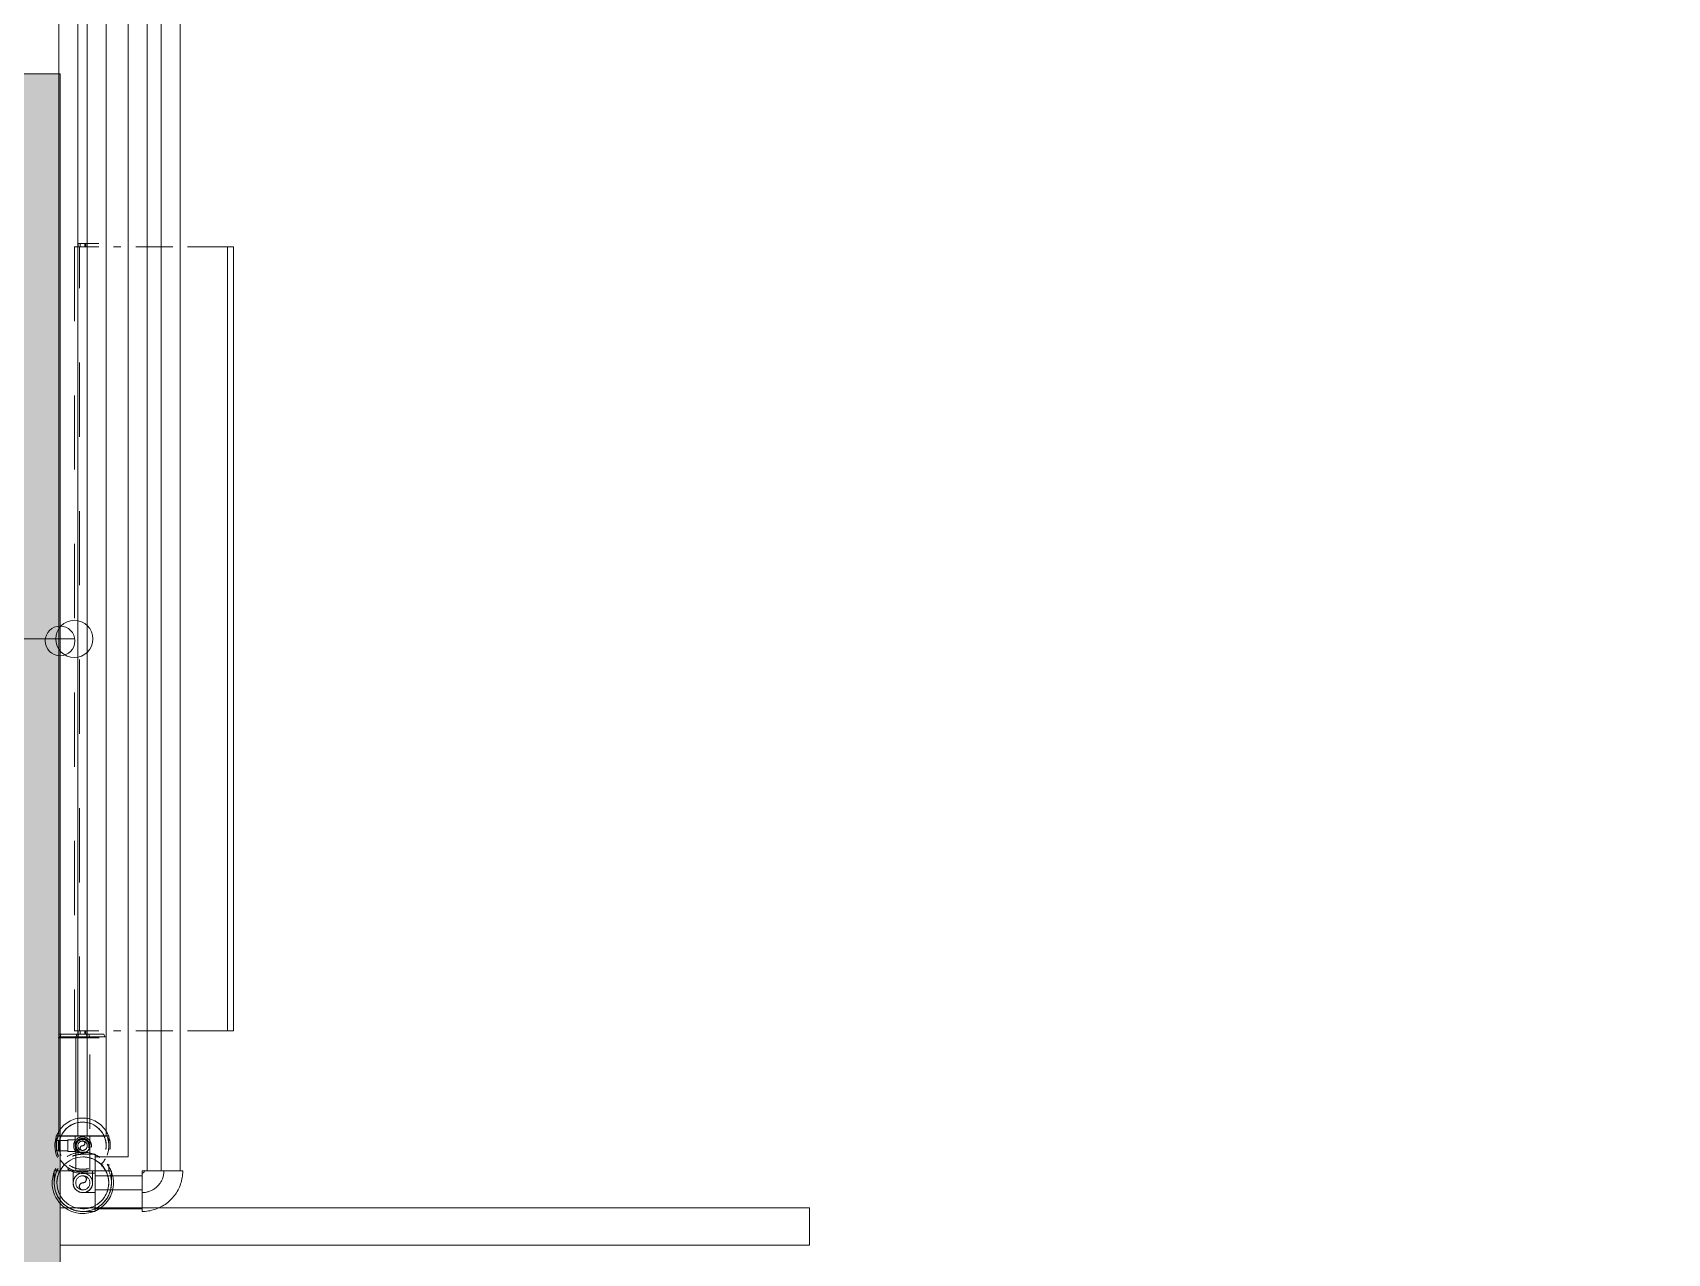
# Model space of a CAD drawing. Header units: metres. Extents: x 32 to 132, y -29 to 44.
# Drawn here: x 116.95 to 119.151, y -19.387 to -17.743 of the extents above; entities that cross this region are included whole.
import ezdxf

# ---------------------------------------------------------------- set-up
doc = ezdxf.new("R2010")
doc.units = ezdxf.units.M
doc.header["$LTSCALE"] = 100
doc.linetypes.add('HIDDEN JT', pattern=[0.0016, 0.001, -0.0006])
doc.layers.add('A-DETL', color=7, linetype='Continuous', lineweight=9, true_color=0x00a600)
for name, color, linetype, lineweight in [('Arqui', 8, 'Continuous', 0), ('M-EQPM', 7, 'Continuous', 18), ('M-EQPM-IDEN', 7, 'Continuous', 9), ('P-PIPE', 7, 'Continuous', 18)]:
    doc.layers.add(name, color=color, linetype=linetype, lineweight=lineweight)

# ---------------------------------------------------------------- blocks, each defined once
blk = doc.blocks.new('estructura etapa 3')
at = {"layer": 'Arqui'}
h = blk.add_hatch(color=256, dxfattribs=at)
h.paths.add_polyline_path([(-91.6505, -6658.124), (-91.6505, -6657.624), (-92.3496, -6657.624), (-92.3496, -6658.124)])
h.paths.add_polyline_path([(-49.3536, -6658.124), (-49.3536, -6657.624), (-50.0545, -6657.6241), (-50.0545, -6658.1241)])
h.paths.add_polyline_path([(-56.0527, -6658.124), (-56.0527, -6657.624), (-56.7527, -6657.6241), (-56.7527, -6658.1241)])
h.paths.add_polyline_path([(-76.4496, -6659.124), (-76.9496, -6659.124), (-76.9496, -6657.624), (-76.4496, -6657.624)])
h.paths.add_polyline_path([(-83.9496, -6659.124), (-84.4496, -6659.124), (-84.4496, -6657.624), (-83.9496, -6657.624)])
h.paths.add_polyline_path([(-60.452, -6659.124), (-60.952, -6659.124), (-60.952, -6657.624), (-60.452, -6657.624)])
h.paths.add_polyline_path([(-67.9496, -6659.124), (-68.4496, -6659.124), (-68.4496, -6657.624), (-67.9496, -6657.624)])
h.paths.add_polyline_path([(-91.8501, -6668.1988), (-91.851, -6667.5988), (-92.3501, -6667.5988), (-92.3492, -6668.1988)])
h.paths.add_polyline_path([(-49.3536, -6668.1988), (-49.3536, -6667.5988), (-49.8536, -6667.5988), (-49.8536, -6668.1988)])
h.paths.add_polyline_path([(-56.1545, -6668.1488), (-56.1545, -6667.6488), (-56.8536, -6667.6491), (-56.8536, -6668.1491)])
h.paths.add_polyline_path([(-59.952, -6667.6488), (-59.952, -6668.1488), (-61.452, -6668.1488), (-61.452, -6667.6488)])
h.paths.add_polyline_path([(-75.9496, -6667.6488), (-75.9496, -6668.1488), (-77.4496, -6668.1488), (-77.4496, -6667.6488)])
h.paths.add_polyline_path([(-68.9496, -6667.6488), (-68.9496, -6668.1488), (-67.4496, -6668.1488), (-67.4496, -6667.6488)])
h.paths.add_polyline_path([(-84.9496, -6667.6488), (-84.9496, -6668.1488), (-83.4496, -6668.1488), (-83.4496, -6667.6488)])
h.paths.add_polyline_path([(-91.8501, -6676.1987), (-91.8501, -6675.5987), (-92.3492, -6675.5988), (-92.3492, -6676.1988)])
h.paths.add_polyline_path([(-49.3536, -6676.1988), (-49.3536, -6675.5988), (-49.8536, -6675.5988), (-49.8536, -6676.1988)])
h.paths.add_polyline_path([(-56.1545, -6676.1488), (-56.1545, -6675.6488), (-56.7536, -6675.6488), (-56.7536, -6676.1488)])
h.paths.add_polyline_path([(-59.952, -6675.6488), (-59.952, -6676.1488), (-61.452, -6676.1488), (-61.452, -6675.6488)])
h.paths.add_polyline_path([(-75.9496, -6675.6488), (-75.9496, -6676.1488), (-77.4496, -6676.1488), (-77.4496, -6675.6488)])
h.paths.add_polyline_path([(-68.9496, -6675.6488), (-68.9496, -6676.1488), (-67.4496, -6676.1488), (-67.4496, -6675.6488)])
h.paths.add_polyline_path([(-84.9496, -6675.6488), (-84.9496, -6676.1488), (-83.4496, -6676.1488), (-83.4496, -6675.6488)])
h.paths.add_polyline_path([(-91.8471, -6686.2988), (-91.8505, -6685.6988), (-92.3496, -6685.6988), (-92.3462, -6686.2988)])
h.paths.add_polyline_path([(-49.3545, -6686.2987), (-49.3536, -6685.6987), (-49.8536, -6685.6987), (-49.8545, -6686.2987)])
h.paths.add_polyline_path([(-56.1545, -6686.2488), (-56.1545, -6685.7488), (-56.7536, -6685.7488), (-56.7536, -6686.2488)])
h.paths.add_polyline_path([(-59.952, -6685.7488), (-59.952, -6686.2488), (-61.452, -6686.2488), (-61.452, -6685.7488)])
h.paths.add_polyline_path([(-75.9496, -6685.7488), (-75.9496, -6686.2488), (-77.4496, -6686.2488), (-77.4496, -6685.7488)])
h.paths.add_polyline_path([(-68.9496, -6685.7488), (-68.9496, -6686.2488), (-67.4496, -6686.2488), (-67.4496, -6685.7488)])
h.paths.add_polyline_path([(-84.9496, -6685.7488), (-84.9496, -6686.2488), (-83.4496, -6686.2488), (-83.4496, -6685.7488)])
h.paths.add_polyline_path([(-49.3532, -6694.2944), (-49.3536, -6693.6989), (-49.8545, -6693.6987), (-49.8541, -6694.2943)])
h.paths.add_polyline_path([(-56.0536, -6694.2488), (-56.0536, -6693.7488), (-56.7527, -6693.7488), (-56.7527, -6694.2488)])
h.paths.add_polyline_path([(-91.6505, -6694.2488), (-91.6505, -6693.7488), (-92.3496, -6693.7488), (-92.3496, -6694.2488)])
h.paths.add_polyline_path([(-59.952, -6693.7488), (-59.952, -6694.2488), (-61.452, -6694.2488), (-61.452, -6693.7488)])
h.paths.add_polyline_path([(-75.9496, -6693.7488), (-75.9496, -6694.2488), (-77.4496, -6694.2488), (-77.4496, -6693.7488)])
h.paths.add_polyline_path([(-68.9496, -6693.7488), (-68.9496, -6694.2488), (-67.4496, -6694.2488), (-67.4496, -6693.7488)])
h.paths.add_polyline_path([(-84.9496, -6693.7488), (-84.9496, -6694.2488), (-83.4496, -6694.2488), (-83.4496, -6693.7488)])
h.paths.add_polyline_path([(-49.3578, -6703.9737), (-49.3532, -6703.3737), (-49.854, -6703.374), (-49.8586, -6703.974)])
h.paths.add_polyline_path([(-56.0536, -6703.9238), (-56.0536, -6703.4238), (-56.7527, -6703.4241), (-56.7527, -6703.9241)])
h.paths.add_polyline_path([(-67.9496, -6704.9241), (-67.9496, -6703.4241), (-68.4496, -6703.4241), (-68.4496, -6704.9241)])
h.paths.add_polyline_path([(-91.6505, -6703.9238), (-91.6505, -6703.4238), (-92.3497, -6703.4238), (-92.3497, -6703.9238)])
h.paths.add_polyline_path([(-61.8472, -6703.4238), (-60.3472, -6703.4238), (-60.3472, -6703.9238), (-61.8472, -6703.9238)])
h.paths.add_polyline_path([(-83.9496, -6704.9241), (-83.9496, -6703.4241), (-84.4496, -6703.4241), (-84.4496, -6704.9241)])
h.paths.add_polyline_path([(-76.4496, -6704.9241), (-76.4496, -6703.4241), (-76.9496, -6703.4241), (-76.9496, -6704.9241)])
h.paths.add_polyline_path([(-49.3536, -6711.9488), (-49.3536, -6711.4488), (-50.0536, -6711.4488), (-50.0536, -6711.9488)])
h.paths.add_polyline_path([(-55.9536, -6711.9488), (-55.9536, -6711.4488), (-56.6536, -6711.4488), (-56.6536, -6711.9488)])
h.paths.add_polyline_path([(-91.6496, -6711.9488), (-91.6496, -6711.4488), (-92.3496, -6711.4488), (-92.3496, -6711.9488)])
h.paths.add_polyline_path([(-60.952, -6711.9488), (-60.952, -6709.5488), (-60.452, -6709.5488), (-60.452, -6711.9488)])
h.paths.add_polyline_path([(-68.4496, -6709.5488), (-68.4496, -6711.9488), (-67.9496, -6711.9488), (-67.9496, -6709.5488)])
h.paths.add_polyline_path([(-76.9496, -6709.5488), (-76.9496, -6711.9488), (-76.4496, -6711.9488), (-76.4496, -6709.5488)])
h.paths.add_polyline_path([(-83.9496, -6709.5488), (-83.9496, -6711.9488), (-84.4496, -6711.9488), (-84.4496, -6709.5488)])
blk.add_lwpolyline([(-60.952, -6711.9488), (-60.952, -6709.5488), (-60.452, -6709.5488), (-60.452, -6711.9488)], close=True, dxfattribs=at)
blk = doc.blocks.new('A$C4ed580ad')
at = {"layer": 'Arqui'}
blk.add_lwpolyline([(36.8832, 9.6487), (36.8832, 9.5987), (37.8924, 9.5987), (37.8924, 9.6487)], close=True, dxfattribs=at)
blk.add_circle((36.8832, 10.4122), 0.02, dxfattribs=at)
blk.add_blockref('estructura etapa 3', (97.3352, 6720.7245), dxfattribs=at)
blk = doc.blocks.new('USA_IDU_RAC_QMD3_231005_SALIDA ATRAS - 18_000BTU_ 208-230V_ AR18CSDABWKNCV-V45-NIVEL 04')
at = {"layer": 'A-DETL', "color": 7, "linetype": 'HIDDEN JT'}
for p, q in [((71.7686, -18.0315), (71.7686, -19.0872)), ((71.7689, -18.0315), (71.7755, -18.0315)), ((71.7737, -18.0269), (71.7737, -18.0315)), ((71.7755, -19.0872), (71.7755, -18.0315)), ((71.7764, -18.0269), (71.7764, -18.0315)), ((71.7827, -18.0315), (71.7827, -18.0269)), ((71.7841, -18.0269), (71.7841, -18.0315)), ((71.7755, -19.0872), (71.7689, -19.0872)), ((71.7737, -19.0872), (71.7737, -19.0918)), ((71.7764, -19.0872), (71.7764, -19.0918)), ((71.7827, -19.0918), (71.7827, -19.0872)), ((71.7841, -19.0872), (71.7841, -19.0918))]:
    blk.add_line(p, q, dxfattribs=at)
for centre, major_axis, start_param, end_param in [((71.7708, -18.0315), (0.00226, 0), 3.141593, 3.665192), ((71.78, -18.0269), (0.00635, 0), 2.356194, 3.141593), ((71.78, -18.0269), (0.00635, 0), 3.141593, 5.759587), ((71.7885, -18.0315), (0.4979, 0), 4.6863, 4.738135), ((71.7796, -18.0269), (0.00318, 0), 0, 3.141593), ((71.7796, -18.0269), (0.00317, 0), 3.141593, 6.283185), ((71.7931, -18.0269), (-0.009, 0), 5.759587, 6.283185), ((71.7931, -18.0269), (0.009, 0), 3.141593, 5.881506), ((71.78, -18.0269), (0.00635, 0), 0.523599, 0.785398), ((71.7931, -18.0269), (0.009, 0), 0.40168, 0.523599), ((71.7885, -18.0315), (0.4979, 0), 4.838617, 4.940423), ((71.9763, -18.0315), (-0.00661, 0), 2.910337, 3.141593), ((71.7708, -19.0872), (0.00226, 0), 3.141593, 3.665192), ((71.78, -19.0918), (-0.00635, 0), 0, 2.617994), ((71.78, -19.0918), (0.00635, 0), 2.356194, 3.141593), ((71.7885, -19.0872), (0.4979, 0), 4.6863, 4.738135), ((71.7796, -19.0918), (0.00318, 0), 3.141593, 6.283185), ((71.7796, -19.0918), (0.00317, 0), 0, 3.141593), ((71.7931, -19.0918), (-0.009, 0), 0, 2.739913), ((71.7931, -19.0918), (0.009, 0), 2.617994, 3.141593), ((71.78, -19.0918), (0.00635, 0), 0.523599, 0.785398), ((71.7931, -19.0918), (0.009, 0), 0.40168, 0.523599), ((71.7885, -19.0872), (0.4979, 0), 4.838617, 4.940423), ((71.9763, -19.0872), (0.00661, 0), 6.051929, 6.283185)]:
    blk.add_ellipse(centre, major_axis=major_axis, ratio=0.000003, start_param=start_param, end_param=end_param, dxfattribs=at)
at = {"layer": 'M-EQPM', "color": 1, "true_color": 0xff0000}
for p, q in [((71.9747, -18.0315), (71.9803, -18.0315)), ((71.9747, -18.0315), (71.9747, -19.0872)), ((71.983, -19.0872), (71.983, -18.0315)), ((71.9803, -19.0872), (71.9747, -19.0872))]:
    blk.add_line(p, q, dxfattribs=at)
for centre, major_axis, start_param, end_param in [((71.7885, -18.0315), (-0.4979, 0), 1.636773, 1.656554), ((71.7885, -18.0315), (-0.4979, 0), 1.840451, 1.953968), ((71.9763, -18.0315), (-0.00661, 0), 2.216568, 3.141593), ((71.7885, -19.0872), (0.4979, 0), 4.778366, 4.798147), ((71.7885, -19.0872), (0.4979, 0), 4.982043, 5.09556), ((71.9763, -19.0872), (0.00661, 0), 5.358161, 6.283185)]:
    blk.add_ellipse(centre, major_axis=major_axis, ratio=0.000003, start_param=start_param, end_param=end_param, dxfattribs=at)
blk = doc.blocks.new('Ball_Valve-Brass-Standard_Port-WATTS-WBVS3-0_38_Thru_3_00_Inch-Soldered - 3_8_-V64-NIVEL 04')
at = {"layer": 'A-DETL', "color": 11, "linetype": 'HIDDEN JT', "true_color": 0xff8080}
for p, q in [((71.7446, -19.2348), (71.7471, -19.2348)), ((71.7446, -19.235), (71.7446, -19.2348)), ((71.7446, -19.2412), (71.7446, -19.2367)), ((71.7471, -19.2348), (71.7598, -19.2348)), ((71.7471, -19.2488), (71.7471, -19.2348)), ((71.7706, -19.2339), (71.7598, -19.2339)), ((71.7598, -19.2339), (71.7598, -19.235)), ((71.7598, -19.2488), (71.7598, -19.2348)), ((71.7471, -19.2488), (71.7461, -19.2488)), ((71.7598, -19.2488), (71.7471, -19.2488)), ((71.7598, -19.2486), (71.7598, -19.2497)), ((71.7598, -19.2497), (71.7706, -19.2497))]:
    blk.add_line(p, q, dxfattribs=at)
for radius, start, end in [(0.0119, 90, 243.0185), (0.00861, 90, 240.4932), (0.00861, 142.6575, 240.4932), (0.00861, 90, 120), (0.0119, 348.7451, 90), (0.00861, 341.6771, 90), (0.00861, 37.3425, 75), (0.00861, 150, 160.5934), (0.00861, 150, 160.5934), (0.00861, 345, 27.3018)]:
    blk.add_arc((71.7796, -19.2418), radius, start, end, dxfattribs=at)
for points, knots in [([(71.7677, -19.2418), (71.7677, -19.2413), (71.7677, -19.2406), (71.7678, -19.2397), (71.768, -19.239), (71.7681, -19.2384), (71.7683, -19.2378), (71.7685, -19.2373), (71.7687, -19.237), (71.7688, -19.2367), (71.7689, -19.2365), (71.7691, -19.2361), (71.7693, -19.2358), (71.7695, -19.2354), (71.7697, -19.2352), (71.7697, -19.2351), (71.7698, -19.235), (71.7698, -19.2349), (71.7699, -19.2348), (71.77, -19.2346), (71.7702, -19.2344), (71.7704, -19.2342), (71.7705, -19.2341), (71.7705, -19.2341), (71.7705, -19.2341)], [0, 0, 0, 0, 0.0555556, 0.0833333, 0.1111111, 0.1388889, 0.1666667, 0.1944444, 0.2083333, 0.2222222, 0.2361111, 0.25, 0.2777778, 0.3055556, 0.3194444, 0.3263889, 0.3333333, 0.3402778, 0.3472222, 0.3611111, 0.3888889, 0.4166667, 0.4305556, 0.4444444, 0.4444444, 0.4444444, 0.4444444]), ([(71.7705, -19.2496), (71.7705, -19.2495), (71.7705, -19.2495), (71.7704, -19.2494), (71.7702, -19.2492), (71.77, -19.249), (71.7699, -19.2488), (71.7698, -19.2487), (71.7698, -19.2486), (71.7697, -19.2485), (71.7697, -19.2484), (71.7695, -19.2482), (71.7693, -19.2479), (71.7691, -19.2475), (71.7689, -19.2472), (71.7688, -19.2469), (71.7687, -19.2466), (71.7685, -19.2463), (71.7683, -19.2458), (71.7681, -19.2452), (71.768, -19.2446), (71.7678, -19.2439), (71.7677, -19.243), (71.7677, -19.2423), (71.7677, -19.2418)], [0.5555556, 0.5555556, 0.5555556, 0.5555556, 0.5694444, 0.5833333, 0.6111111, 0.6388889, 0.6527778, 0.6597222, 0.6666667, 0.6736111, 0.6805556, 0.6944444, 0.7222222, 0.75, 0.7638889, 0.7777778, 0.7916667, 0.8055556, 0.8333333, 0.8611111, 0.8888889, 0.9166667, 0.9444444, 1, 1, 1, 1])]:
    blk.add_open_spline(points, degree=3, knots=knots, dxfattribs=at)
at = {"layer": 'P-PIPE', "color": 11, "true_color": 0xff8080}
for p, q in [((71.7446, -19.2367), (71.7446, -19.235)), ((71.7446, -19.2488), (71.7446, -19.2412)), ((71.746, -19.2488), (71.7446, -19.2488))]:
    blk.add_line(p, q, dxfattribs=at)
blk = doc.blocks.new('Elbow - Welded - REFRIGERACION-V65-NIVEL 04')
at = {"layer": 'A-DETL', "color": 11, "linetype": 'HIDDEN JT', "true_color": 0xff8080, "flags": 128}
for points in [[(71.7809, -19.2787), (71.7807, -19.2787), (71.7805, -19.2787), (71.7804, -19.2787)], [(71.7804, -19.305), (71.7805, -19.305), (71.7807, -19.305), (71.7809, -19.305)]]:
    blk.add_lwpolyline(points, dxfattribs=at)
at = {"layer": 'P-PIPE', "color": 11, "true_color": 0xff8080, "flags": 128}
for points in [[(71.7964, -19.2787), (71.7957, -19.2787), (71.795, -19.2787), (71.7944, -19.2787), (71.7938, -19.2787), (71.7931, -19.2787), (71.7925, -19.2787), (71.7918, -19.2787), (71.7912, -19.2787), (71.7906, -19.2787), (71.79, -19.2787), (71.7894, -19.2787), (71.7888, -19.2787), (71.7882, -19.2787), (71.7877, -19.2787), (71.7871, -19.2787), (71.7866, -19.2787), (71.7861, -19.2787), (71.7856, -19.2787), (71.7851, -19.2787), (71.7846, -19.2787), (71.7842, -19.2787), (71.7838, -19.2787), (71.7834, -19.2787), (71.783, -19.2787), (71.7826, -19.2787), (71.7823, -19.2787), (71.782, -19.2787), (71.7817, -19.2787), (71.7814, -19.2787), (71.7811, -19.2787), (71.7809, -19.2787), (71.7807, -19.2787), (71.7805, -19.2787), (71.7804, -19.2787), (71.7803, -19.2787), (71.7802, -19.2787), (71.7801, -19.2787), (71.7801, -19.2787), (71.78, -19.2787)], [(71.78, -19.305), (71.78, -19.305), (71.7801, -19.305), (71.7801, -19.305), (71.7802, -19.305), (71.7804, -19.305), (71.7805, -19.305), (71.7807, -19.305), (71.7809, -19.305), (71.7811, -19.305), (71.7813, -19.305), (71.7816, -19.305), (71.7819, -19.305), (71.7822, -19.305), (71.7825, -19.305), (71.7829, -19.305), (71.7833, -19.305), (71.7837, -19.305), (71.7841, -19.305), (71.7845, -19.305), (71.785, -19.305), (71.7855, -19.305), (71.786, -19.305), (71.7865, -19.305), (71.787, -19.305), (71.7875, -19.305), (71.7881, -19.305), (71.7887, -19.305), (71.7892, -19.305), (71.7898, -19.305), (71.7904, -19.305), (71.7911, -19.305), (71.7917, -19.305), (71.7923, -19.305), (71.7929, -19.305), (71.7936, -19.305), (71.7942, -19.305), (71.7949, -19.305), (71.7955, -19.305), (71.7962, -19.305), (71.7964, -19.305)]]:
    blk.add_lwpolyline(points, dxfattribs=at)
at = {"layer": 'P-PIPE', "color": 11, "true_color": 0xff8080}
for start, end in [(75, 180), (180, 293.2061), (49.1931, 56.8266)]:
    blk.add_arc((71.78, -19.2918), 0.0131, start, end, dxfattribs=at)
blk = doc.blocks.new('Elbow - Welded - REFRIGERACION-V97-NIVEL 04')
at = {"layer": 'A-DETL', "color": 11, "linetype": 'HIDDEN JT', "true_color": 0xff8080, "flags": 128}
blk.add_lwpolyline([(-0.0131, 0.0163), (-0.0131, 0.0162), (-0.0132, 0.0161), (-0.0132, 0.0159), (-0.0132, 0.0158), (-0.0132, 0.0157), (-0.0132, 0.0156), (-0.0133, 0.0154), (-0.0133, 0.0153), (-0.0134, 0.0152), (-0.0134, 0.0151), (-0.0134, 0.015), (-0.0135, 0.0149), (-0.0136, 0.0147), (-0.0136, 0.0146), (-0.0137, 0.0145), (-0.0138, 0.0144), (-0.0139, 0.0143), (-0.0139, 0.0142), (-0.014, 0.0141), (-0.0141, 0.014), (-0.0142, 0.014), (-0.0143, 0.0139), (-0.0144, 0.0138), (-0.0145, 0.0137), (-0.0146, 0.0136), (-0.0147, 0.0136), (-0.0148, 0.0135), (-0.0149, 0.0135), (-0.0151, 0.0134), (-0.0152, 0.0134), (-0.0153, 0.0133), (-0.0154, 0.0133), (-0.0155, 0.0132), (-0.0157, 0.0132), (-0.0158, 0.0132), (-0.0159, 0.0132), (-0.016, 0.0132), (-0.0162, 0.0132), (-0.0163, 0.0131), (-0.0163, 0.0131)], dxfattribs=at)
at = {"layer": 'P-PIPE', "color": 11, "true_color": 0xff8080, "flags": 128}
for points in [[(-0.0163, -0.0131), (-0.0151, -0.0131), (-0.014, -0.0131), (-0.0128, -0.0129), (-0.0116, -0.0128), (-0.0105, -0.0126), (-0.0093, -0.0123), (-0.0082, -0.012), (-0.0071, -0.0117), (-0.0059, -0.0113), (-0.0048, -0.0108), (-0.0038, -0.0103), (-0.0027, -0.0098), (-0.0017, -0.0093), (-0.0007, -0.0086), (0.0003, -0.008), (0.0013, -0.0073), (0.0022, -0.0066), (0.0031, -0.0058), (0.004, -0.005), (0.0048, -0.0042), (0.0056, -0.0033), (0.0064, -0.0025), (0.0071, -0.0015), (0.0078, -0.0006), (0.0085, 0.0004), (0.0091, 0.0014), (0.0097, 0.0024), (0.0102, 0.0035), (0.0107, 0.0046), (0.0111, 0.0056), (0.0115, 0.0068), (0.0119, 0.0079), (0.0122, 0.009), (0.0125, 0.0102), (0.0127, 0.0113), (0.0129, 0.0125), (0.013, 0.0136), (0.0131, 0.0148), (0.0131, 0.016), (0.0131, 0.0163)], [(-0.0131, 0.0163), (-0.0131, 0.0162), (-0.0132, 0.0161), (-0.0132, 0.0159), (-0.0132, 0.0158), (-0.0132, 0.0157), (-0.0132, 0.0156), (-0.0133, 0.0154), (-0.0133, 0.0153), (-0.0134, 0.0152), (-0.0134, 0.0151), (-0.0134, 0.015), (-0.0135, 0.0149), (-0.0136, 0.0147), (-0.0136, 0.0146), (-0.0137, 0.0145), (-0.0138, 0.0144), (-0.0139, 0.0143), (-0.0139, 0.0142), (-0.014, 0.0141), (-0.0141, 0.014), (-0.0142, 0.014), (-0.0143, 0.0139), (-0.0144, 0.0138), (-0.0145, 0.0137), (-0.0146, 0.0136), (-0.0147, 0.0136), (-0.0148, 0.0135), (-0.0149, 0.0135), (-0.0151, 0.0134), (-0.0152, 0.0134), (-0.0153, 0.0133), (-0.0154, 0.0133), (-0.0155, 0.0132), (-0.0157, 0.0132), (-0.0158, 0.0132), (-0.0159, 0.0132), (-0.016, 0.0132), (-0.0162, 0.0132), (-0.0163, 0.0131)]]:
    blk.add_lwpolyline(points, dxfattribs=at)
blk = doc.blocks.new('Elbow - Welded - REFRIGERACION-2706037-NIVEL 04')
at = {"layer": 'A-DETL', "color": 11, "linetype": 'HIDDEN JT', "true_color": 0xff8080, "flags": 128}
for points in [[(71.7696, -19.2414), (71.7696, -19.2413), (71.7696, -19.2411), (71.7696, -19.241)], [(71.7698, -19.2439), (71.7697, -19.2435), (71.7697, -19.2431), (71.7696, -19.2427), (71.7696, -19.2423)], [(71.7707, -19.2464), (71.7706, -19.2462), (71.7704, -19.2458), (71.7703, -19.2454), (71.7701, -19.2451), (71.7701, -19.2449)], [(71.7722, -19.2485), (71.7721, -19.2485), (71.7719, -19.2482), (71.7716, -19.2479), (71.7714, -19.2475), (71.7712, -19.2472)], [(71.7742, -19.2502), (71.7739, -19.25), (71.7736, -19.2498), (71.7733, -19.2496), (71.773, -19.2493), (71.7729, -19.2492)], [(71.7765, -19.2513), (71.7764, -19.2513), (71.7761, -19.2511), (71.7757, -19.251), (71.7753, -19.2508), (71.775, -19.2507), (71.7746, -19.2505)], [(71.7791, -19.2518), (71.7788, -19.2518), (71.7784, -19.2517), (71.778, -19.2517), (71.7776, -19.2516), (71.7775, -19.2516)], [(71.7817, -19.2516), (71.7813, -19.2516), (71.7809, -19.2517), (71.7805, -19.2517), (71.7801, -19.2518)], [(71.7845, -19.2505), (71.7843, -19.2506), (71.7839, -19.2508), (71.7835, -19.251), (71.7832, -19.2511), (71.7828, -19.2512), (71.7826, -19.2513)], [(71.7863, -19.2492), (71.7862, -19.2492), (71.7859, -19.2495), (71.7856, -19.2497), (71.7853, -19.25), (71.785, -19.2502)], [(71.788, -19.2472), (71.7878, -19.2474), (71.7876, -19.2478), (71.7873, -19.2481), (71.7871, -19.2484), (71.787, -19.2485)], [(71.7891, -19.2449), (71.789, -19.2449), (71.7889, -19.2453), (71.7888, -19.2457), (71.7886, -19.2461), (71.7884, -19.2464)], [(71.7895, -19.2423), (71.7895, -19.2426), (71.7895, -19.243), (71.7894, -19.2434), (71.7893, -19.2438), (71.7893, -19.2439)], [(71.7895, -19.2408), (71.7895, -19.2409), (71.7895, -19.2411), (71.7895, -19.2413), (71.7895, -19.2414)]]:
    blk.add_lwpolyline(points, dxfattribs=at)
at = {"layer": 'A-DETL', "color": 11, "linetype": 'HIDDEN JT', "true_color": 0xff8080}
for start, end in [(90, 165), (15, 90), (240, 243.0477), (296.9523, 300)]:
    blk.add_arc((71.7796, -19.2418), 0.00997, start, end, dxfattribs=at)
blk = doc.blocks.new('Elbow - Welded - REFRIGERACION-2706048-NIVEL 04')
at = {"layer": 'A-DETL', "color": 11, "linetype": 'HIDDEN JT', "true_color": 0xff8080}
for p, q in [((71.78, -19.2755), (71.7669, -19.2755)), ((71.7932, -19.2755), (71.78, -19.2755))]:
    blk.add_line(p, q, dxfattribs=at)
at = {"layer": 'A-DETL', "color": 11, "linetype": 'HIDDEN JT', "true_color": 0xff8080, "flags": 128}
for points in [[(71.7669, -19.2914), (71.7669, -19.2913), (71.7669, -19.2912), (71.7669, -19.291), (71.7669, -19.2908), (71.7669, -19.2905), (71.7669, -19.2903), (71.7669, -19.29), (71.7669, -19.2897), (71.7669, -19.2893), (71.7669, -19.289), (71.7669, -19.2886), (71.7669, -19.2882), (71.7669, -19.2878), (71.7669, -19.2873), (71.7669, -19.2869), (71.7669, -19.2864), (71.7669, -19.2859), (71.7669, -19.2854), (71.7669, -19.2849), (71.7669, -19.2843), (71.7669, -19.2838), (71.7669, -19.2832), (71.7669, -19.2826), (71.7669, -19.282), (71.7669, -19.2814), (71.7669, -19.2808), (71.7669, -19.2802), (71.7669, -19.2795), (71.7669, -19.2789), (71.7669, -19.2783), (71.7669, -19.2776), (71.7669, -19.277), (71.7669, -19.2763), (71.7669, -19.2757), (71.7669, -19.2755)], [(71.7932, -19.2755), (71.7932, -19.2761), (71.7932, -19.2768), (71.7932, -19.2774), (71.7932, -19.2781), (71.7932, -19.2787)], [(71.7932, -19.2787), (71.7932, -19.2794), (71.7932, -19.28), (71.7932, -19.2806), (71.7932, -19.2812), (71.7932, -19.2818), (71.7932, -19.2824), (71.7932, -19.283), (71.7932, -19.2836), (71.7932, -19.2842), (71.7932, -19.2847), (71.7932, -19.2852), (71.7932, -19.2858), (71.7932, -19.2863), (71.7932, -19.2867), (71.7932, -19.2872), (71.7932, -19.2876), (71.7932, -19.2881), (71.7932, -19.2885), (71.7932, -19.2889), (71.7932, -19.2892), (71.7932, -19.2896), (71.7932, -19.2899), (71.7932, -19.2902), (71.7932, -19.2905), (71.7932, -19.2907), (71.7932, -19.2909), (71.7932, -19.2911), (71.7932, -19.2913), (71.7932, -19.2915), (71.7932, -19.2916), (71.7932, -19.2917), (71.7932, -19.2917), (71.7932, -19.2918), (71.7932, -19.2918)], [(71.7672, -19.2948), (71.7672, -19.2946), (71.7671, -19.294), (71.767, -19.2935), (71.7669, -19.293), (71.7669, -19.2925), (71.7669, -19.2923)], [(71.7684, -19.298), (71.7682, -19.2975), (71.768, -19.2971), (71.7678, -19.2966), (71.7676, -19.2961), (71.7675, -19.2956)], [(71.7704, -19.3008), (71.7702, -19.3006), (71.7699, -19.3002), (71.7696, -19.2998), (71.7693, -19.2994), (71.769, -19.2989), (71.7689, -19.2988)], [(71.773, -19.303), (71.7726, -19.3027), (71.7722, -19.3024), (71.7718, -19.302), (71.7714, -19.3017), (71.7711, -19.3014)], [(71.7932, -19.2918), (71.7932, -19.2923), (71.7931, -19.2929), (71.7931, -19.2934), (71.793, -19.2939), (71.7929, -19.2944), (71.7928, -19.2949), (71.7927, -19.2954), (71.7925, -19.2959), (71.7923, -19.2964), (71.7921, -19.2969), (71.7919, -19.2974), (71.7917, -19.2979), (71.7914, -19.2983), (71.7912, -19.2988), (71.7909, -19.2992), (71.7906, -19.2997), (71.7903, -19.3001), (71.7899, -19.3005), (71.7896, -19.3009), (71.7892, -19.3012), (71.7888, -19.3016), (71.7884, -19.3019), (71.788, -19.3023), (71.7876, -19.3026), (71.7871, -19.3029), (71.7867, -19.3031), (71.7862, -19.3034), (71.7858, -19.3036), (71.7853, -19.3039), (71.7848, -19.3041), (71.7843, -19.3042), (71.7839, -19.3044)], [(71.7762, -19.3044), (71.7759, -19.3043), (71.7754, -19.3041), (71.7749, -19.3039), (71.7744, -19.3037), (71.774, -19.3035), (71.7739, -19.3034)], [(71.7796, -19.3049), (71.7795, -19.3049), (71.779, -19.3049), (71.7785, -19.3049), (71.7779, -19.3048), (71.7774, -19.3047), (71.7771, -19.3046)], [(71.783, -19.3046), (71.7828, -19.3047), (71.7823, -19.3048), (71.7817, -19.3048), (71.7812, -19.3049), (71.7807, -19.3049), (71.7805, -19.3049)]]:
    blk.add_lwpolyline(points, dxfattribs=at)
at = {"layer": 'A-DETL', "color": 11, "linetype": 'HIDDEN JT', "true_color": 0xff8080}
for start, end in [(57.0435, 75), (293.4229, 48.9763)]:
    blk.add_arc((71.78, -19.2918), 0.0131, start, end, dxfattribs=at)
blk = doc.blocks.new('Elbow - Welded - REFRIGERACION-V66-NIVEL 04')
at = {"layer": 'A-DETL', "color": 11, "linetype": 'HIDDEN JT', "true_color": 0xff8080, "flags": 128}
for points in [[(71.7696, -19.2409), (71.7696, -19.2411), (71.7696, -19.2413), (71.7696, -19.2414)], [(71.7895, -19.2414), (71.7895, -19.2413), (71.7895, -19.2411), (71.7895, -19.241), (71.7895, -19.2408)]]:
    blk.add_lwpolyline(points, dxfattribs=at)
at = {"layer": 'P-PIPE', "color": 11, "true_color": 0xff8080, "flags": 128}
for points in [[(71.7696, -19.2287), (71.7696, -19.2292), (71.7696, -19.2297), (71.7696, -19.2302), (71.7696, -19.2308), (71.7696, -19.2313), (71.7696, -19.2318), (71.7696, -19.2323), (71.7696, -19.2328), (71.7696, -19.2333), (71.7696, -19.2338), (71.7696, -19.2343), (71.7696, -19.2347), (71.7696, -19.2352), (71.7696, -19.2356), (71.7696, -19.2361), (71.7696, -19.2365), (71.7696, -19.2369), (71.7696, -19.2373), (71.7696, -19.2377), (71.7696, -19.2381), (71.7696, -19.2385), (71.7696, -19.2388), (71.7696, -19.2391), (71.7696, -19.2394), (71.7696, -19.2397), (71.7696, -19.24), (71.7696, -19.2403), (71.7696, -19.2405), (71.7696, -19.2407), (71.7696, -19.2409), (71.7696, -19.2411), (71.7696, -19.2413), (71.7696, -19.2414), (71.7696, -19.2415), (71.7696, -19.2416), (71.7696, -19.2417), (71.7696, -19.2418), (71.7696, -19.2418), (71.7696, -19.2418)], [(71.7895, -19.2418), (71.7895, -19.2418), (71.7895, -19.2418), (71.7895, -19.2417), (71.7895, -19.2416), (71.7895, -19.2415), (71.7895, -19.2414), (71.7895, -19.2413), (71.7895, -19.2411), (71.7895, -19.241), (71.7895, -19.2408), (71.7895, -19.2406), (71.7895, -19.2403), (71.7895, -19.2401), (71.7895, -19.2398), (71.7895, -19.2395), (71.7895, -19.2392), (71.7895, -19.2389), (71.7895, -19.2385), (71.7895, -19.2382), (71.7895, -19.2378), (71.7895, -19.2374), (71.7895, -19.237), (71.7895, -19.2366), (71.7895, -19.2362), (71.7895, -19.2358), (71.7895, -19.2353), (71.7895, -19.2349), (71.7895, -19.2344), (71.7895, -19.2339), (71.7895, -19.2334), (71.7895, -19.2329), (71.7895, -19.2324), (71.7895, -19.2319), (71.7895, -19.2314), (71.7895, -19.2309), (71.7895, -19.2304), (71.7895, -19.2299), (71.7895, -19.2293), (71.7895, -19.2288), (71.7895, -19.2287)]]:
    blk.add_lwpolyline(points, dxfattribs=at)
at = {"layer": 'P-PIPE', "color": 11, "true_color": 0xff8080}
for start, end in [(165, 240), (243.3336, 270), (270, 296.6664), (300, 15)]:
    blk.add_arc((71.7796, -19.2418), 0.00997, start, end, dxfattribs=at)

msp = doc.modelspace()

# ---------------------------------------------------------------- linework, layer by layer
at = {"layer": 'A-DETL', "color": 11, "linetype": 'HIDDEN JT', "true_color": 0xff8080}
for p, q in [((116.985, -19.0966), (117.0395, -19.0966)), ((117.0276, -19.0966), (116.9856, -19.0966)), ((117.0493, -19.095), (116.9858, -19.095)), ((116.9863, -19.0918), (116.9859, -19.0931)), ((117.0401, -19.0918), (116.9863, -19.0918)), ((116.989, -19.0918), (116.9874, -19.095)), ((116.9874, -19.095), (116.988, -19.095)), ((116.9874, -19.095), (117.0477, -19.095)), ((117.0031, -19.0918), (116.989, -19.0918)), ((117.0462, -19.0918), (117.0033, -19.0918)), ((117.0101, -19.0918), (117.0085, -19.0966)), ((117.0085, -19.0966), (117.0085, -19.219)), ((117.0085, -19.0966), (117.0401, -19.0966)), ((117.0128, -19.0918), (117.0112, -19.095)), ((117.0239, -19.095), (117.0112, -19.095)), ((117.0239, -19.095), (117.0223, -19.0918)), ((117.0276, -19.0966), (117.026, -19.0918)), ((117.0276, -19.2191), (117.0276, -19.0966)), ((117.0462, -19.0918), (117.0456, -19.0918)), ((117.0477, -19.095), (117.0462, -19.0918)), ((116.9831, -19.2287), (116.9826, -19.2287)), ((116.983, -19.2287), (116.9828, -19.2287)), ((116.9846, -19.2287), (116.9846, -19.2289)), ((117.0505, -19.229), (116.9846, -19.229)), ((117.0505, -19.2289), (117.0505, -19.2287)), ((117.0525, -19.2287), (117.0521, -19.2287)), ((117.0523, -19.2287), (117.0522, -19.2287)), ((117.0085, -19.2384), (117.0085, -19.2456)), ((117.0085, -19.2459), (117.0085, -19.2755)), ((117.0276, -19.2416), (117.0276, -19.2408)), ((117.0276, -19.2755), (117.0276, -19.2421)), ((117.0344, -19.2541), (117.0344, -19.2533)), ((117.0344, -19.2587), (117.0344, -19.2533)), ((117.0344, -19.2569), (117.0344, -19.2587)), ((116.9795, -19.2778), (116.9795, -19.2776)), ((116.983, -19.2755), (116.9804, -19.2755)), ((116.983, -19.2755), (117.0531, -19.2755)), ((116.983, -19.2755), (116.983, -19.2758)), ((117.0531, -19.2758), (116.983, -19.2758)), ((116.9831, -19.2735), (116.9831, -19.2755)), ((116.9831, -19.2755), (116.9864, -19.2755)), ((116.9929, -19.2755), (117.0483, -19.2755)), ((117.0085, -19.2755), (117.0276, -19.2755)), ((117.0489, -19.2755), (117.053, -19.2755)), ((117.053, -19.2755), (117.053, -19.2668)), ((117.0566, -19.2755), (117.0531, -19.2755)), ((117.0531, -19.2758), (117.0531, -19.2755)), ((117.0978, -19.2758), (117.0978, -19.2755))]:
    msp.add_line(p, q, dxfattribs=at)
at = {"layer": 'A-DETL', "color": 11, "linetype": 'HIDDEN JT', "true_color": 0xff8080, "flags": 128}
for points in [[(116.9822, -19.2409), (116.9822, -19.2411), (116.9822, -19.2413)], [(116.9822, -19.2413), (116.9822, -19.2411), (116.9822, -19.241)], [(116.9826, -19.247), (116.9825, -19.2464), (116.9824, -19.245), (116.9823, -19.2436), (116.9822, -19.2422)], [(116.9833, -19.2506), (116.983, -19.2492), (116.9827, -19.2478), (116.9827, -19.2477)], [(116.9853, -19.2563), (116.9851, -19.2559), (116.9846, -19.2546), (116.9841, -19.2533), (116.9837, -19.252), (116.9835, -19.2514)], [(117.0189, -19.2533), (117.0187, -19.2533), (117.0185, -19.2533), (117.0184, -19.2533), (117.0183, -19.2533), (117.0182, -19.2533), (117.0181, -19.2533), (117.0181, -19.2533), (117.018, -19.2533)], [(117.0529, -19.2423), (117.0529, -19.2432), (117.0528, -19.2446), (117.0527, -19.246), (117.0526, -19.2469)], [(117.0529, -19.2408), (117.0529, -19.2409), (117.0529, -19.2411), (117.0529, -19.2413)], [(117.0529, -19.2413), (117.0529, -19.2411), (117.0529, -19.241), (117.0529, -19.2408)], [(116.9795, -19.2914), (116.9795, -19.2913), (116.9795, -19.2912), (116.9795, -19.291), (116.9795, -19.2908), (116.9795, -19.2905), (116.9795, -19.2903), (116.9795, -19.29), (116.9795, -19.2897), (116.9795, -19.2893), (116.9795, -19.289), (116.9795, -19.2886), (116.9795, -19.2882), (116.9795, -19.2878), (116.9795, -19.2873), (116.9795, -19.2869), (116.9795, -19.2864), (116.9795, -19.2859), (116.9795, -19.2854), (116.9795, -19.2849), (116.9795, -19.2843), (116.9795, -19.2838), (116.9795, -19.2832), (116.9795, -19.2826), (116.9795, -19.282), (116.9795, -19.2814), (116.9795, -19.2808), (116.9795, -19.2802), (116.9795, -19.2795), (116.9795, -19.2789), (116.9795, -19.2783), (116.9795, -19.2781)], [(117.0176, -19.2772), (117.0162, -19.2772), (117.0148, -19.2771), (117.0133, -19.2769), (117.0119, -19.2767), (117.0105, -19.2765), (117.0092, -19.2762), (117.0078, -19.2758), (117.0065, -19.2754), (117.0051, -19.2749), (117.0038, -19.2744), (117.0025, -19.2738), (117.0012, -19.2732), (117, -19.2725), (116.9988, -19.2718), (116.9982, -19.2714)], [(117.0249, -19.2764), (117.0236, -19.2767), (117.0222, -19.2769), (117.0208, -19.277), (117.0194, -19.2771), (117.018, -19.2772), (117.0176, -19.2772)], [(117.0566, -19.2755), (117.0566, -19.2761), (117.0566, -19.2768), (117.0566, -19.2774), (117.0566, -19.2781), (117.0566, -19.2787), (117.0566, -19.2794), (117.0566, -19.28), (117.0566, -19.2806), (117.0566, -19.2812), (117.0566, -19.2818), (117.0566, -19.2824), (117.0566, -19.283), (117.0566, -19.2836), (117.0566, -19.2842), (117.0566, -19.2847), (117.0566, -19.2852), (117.0566, -19.2858), (117.0566, -19.2863), (117.0566, -19.2867), (117.0566, -19.2872), (117.0566, -19.2876), (117.0566, -19.2881), (117.0566, -19.2885), (117.0566, -19.2889), (117.0566, -19.2892), (117.0566, -19.2896), (117.0566, -19.2899), (117.0566, -19.2902), (117.0566, -19.2905), (117.0566, -19.2907), (117.0566, -19.2909), (117.0566, -19.2911), (117.0566, -19.2913), (117.0566, -19.2915), (117.0566, -19.2916), (117.0566, -19.2917), (117.0566, -19.2917), (117.0566, -19.2918), (117.0566, -19.2918)], [(116.9807, -19.3014), (116.9803, -19.2999), (116.9801, -19.2984), (116.9798, -19.2968), (116.9797, -19.2953), (116.9795, -19.2938), (116.9795, -19.2922)], [(116.9844, -19.3107), (116.984, -19.31), (116.9833, -19.3086), (116.9827, -19.3072), (116.9821, -19.3058), (116.9816, -19.3043), (116.9811, -19.3029), (116.9809, -19.3022)], [(117.0566, -19.2918), (117.0566, -19.2934), (117.0565, -19.2949), (117.0563, -19.2964), (117.0561, -19.298), (117.0558, -19.2995), (117.0555, -19.301), (117.0551, -19.3025), (117.0546, -19.3039), (117.0541, -19.3054), (117.0535, -19.3068), (117.0529, -19.3082), (117.0522, -19.3096), (117.0515, -19.311), (117.0507, -19.3123), (117.0499, -19.3136), (117.049, -19.3148), (117.048, -19.316), (117.047, -19.3172), (117.046, -19.3184), (117.0449, -19.3195), (117.0438, -19.3205), (117.0426, -19.3215), (117.0414, -19.3225), (117.0401, -19.3234), (117.0389, -19.3242), (117.0376, -19.3251), (117.0362, -19.3258), (117.0348, -19.3265), (117.0334, -19.3272), (117.032, -19.3277), (117.0306, -19.3283), (117.0291, -19.3287), (117.0276, -19.3292), (117.0261, -19.3295), (117.0246, -19.3298), (117.0231, -19.33), (117.0215, -19.3302), (117.02, -19.3303), (117.0186, -19.3304)], [(116.9905, -19.3188), (116.9904, -19.3187), (116.9893, -19.3175), (116.9883, -19.3164), (116.9874, -19.3152), (116.9865, -19.3139), (116.9856, -19.3126), (116.9849, -19.3114)], [(116.9984, -19.325), (116.9976, -19.3245), (116.9963, -19.3236), (116.995, -19.3227), (116.9938, -19.3218), (116.9926, -19.3208), (116.9915, -19.3198), (116.9911, -19.3194)], [(117.0076, -19.3289), (117.0074, -19.3289), (117.0059, -19.3284), (117.0045, -19.3279), (117.003, -19.3273), (117.0016, -19.3267), (117.0002, -19.326), (116.9989, -19.3253), (116.9988, -19.3252)], [(117.0176, -19.3303), (117.0165, -19.3303), (117.015, -19.3302), (117.0134, -19.3301), (117.0119, -19.3299), (117.0104, -19.3296), (117.0089, -19.3293), (117.0085, -19.3292)], [(117.0185, -19.3304), (117.0187, -19.3304), (117.0189, -19.3304)]]:
    msp.add_lwpolyline(points, dxfattribs=at)
at = {"layer": 'A-DETL', "color": 11, "linetype": 'HIDDEN JT', "true_color": 0xff8080}
for centre, radius, start, end in [((117.0176, -19.2418), 0.0373, 90, 150), ((117.0176, -19.2418), 0.0317, 90, 180), ((117.0176, -19.2418), 0.0318, 90, 155.3998), ((117.0176, -19.2418), 0.0373, 30, 90), ((117.0176, -19.2418), 0.0318, 24.6552, 90), ((117.0176, -19.2418), 0.0318, 0, 90), ((117.0176, -19.2418), 0.0354, 158.7544, 176.1841), ((117.0176, -19.2418), 0.0317, 155.5397, 180), ((117.0176, -19.2418), 0.0317, 167.7699, 180), ((117.0176, -19.2418), 0.0317, 161.8483, 165), ((117.0176, -19.2418), 0.0317, 155.5397, 161.8705), ((117.0176, -19.2418), 0.00635, 0, 180), ((117.0176, -19.2418), 0.00635, 0, 180), ((117.0176, -19.2386), 0.00317, 270, 90), ((117.0176, -19.2386), 0.00317, 270, 90), ((117.0176, -19.2418), 0.0318, 0, 24.4603), ((117.0176, -19.2418), 0.0317, 19.8816, 24.4603), ((117.0176, -19.2418), 0.0318, 15, 18.1517), ((117.0176, -19.2418), 0.0318, 0, 12.2301), ((117.0176, -19.2418), 0.0354, 3.8159, 21.2456), ((117.018, -19.2918), 0.0349, 90, 180), ((117.018, -19.2918), 0.0349, 90, 180), ((117.0176, -19.2418), 0.0354, 201.3938, 204.0398), ((117.0176, -19.2418), 0.0317, 180, 204.4174), ((117.0176, -19.2418), 0.0317, 180, 204.4174), ((117.018, -19.2918), 0.0413, 90, 120.5363), ((117.018, -19.2918), 0.0385, 100.5511, 111.4718), ((117.0176, -19.2418), 0.00635, 180, 0), ((117.0176, -19.2418), 0.00635, 180, 0), ((117.018, -19.2918), 0.0385, 90, 100.1176), ((117.0176, -19.245), 0.00317, 90, 270), ((117.0176, -19.245), 0.00317, 90, 270), ((117.018, -19.2918), 0.0413, 70.3693, 90), ((117.018, -19.2918), 0.0385, 86.0174, 90), ((117.018, -19.2918), 0.0349, 62.1389, 90), ((117.018, -19.2918), 0.0349, 0, 90), ((117.018, -19.2918), 0.0349, 70.7155, 75), ((117.018, -19.2918), 0.0413, 56.1084, 70.0116), ((117.0176, -19.2418), 0.0318, 350.7363, 0), ((117.0176, -19.2418), 0.0318, 350.7363, 0), ((117.018, -19.2918), 0.0385, 162.8715, 165.8036), ((117.018, -19.2918), 0.0385, 155.522, 160.8256), ((117.018, -19.2918), 0.0349, 152.1389, 160.7244), ((117.0176, -19.2418), 0.0354, 222.0855, 270), ((117.0176, -19.2418), 0.0373, 236.4858, 267.3555), ((117.0176, -19.2418), 0.0354, 236.7045, 270), ((117.0176, -19.2418), 0.0317, 236.1486, 270), ((117.0176, -19.2418), 0.0318, 236.1486, 270), ((117.0176, -19.2418), 0.0373, 267.9459, 270), ((117.0176, -19.2418), 0.0318, 270, 284.338), ((117.0176, -19.2418), 0.0318, 270, 284.338), ((117.0176, -19.2418), 0.0354, 270, 282.0341), ((117.0176, -19.2418), 0.0354, 270, 282.0341), ((117.0176, -19.2418), 0.0373, 270, 272.7724), ((117.0176, -19.2418), 0.0373, 273.3628, 275.2621), ((117.0176, -19.2418), 0.0373, 275.7621, 281.408), ((117.018, -19.2918), 0.0349, 0, 62.1585), ((117.0176, -19.2418), 0.0354, 315.1051, 330), ((117.0176, -19.2418), 0.0373, 312.803, 317.5409), ((117.018, -19.2918), 0.0349, 19.2756, 27.8611), ((117.018, -19.2918), 0.0413, 0, 37.4098), ((117.018, -19.2918), 0.0385, 0, 24.478), ((117.018, -19.2918), 0.0385, 166.588, 176.9334), ((117.018, -19.2918), 0.0349, 166.0695, 180), ((117.018, -19.2918), 0.0349, 180, 270), ((117.018, -19.2918), 0.0349, 180, 270), ((117.018, -19.2918), 0.00952, 0, 180), ((117.018, -19.2918), 0.00952, 0, 180), ((117.018, -19.2918), 0.00953, 180, 0), ((117.018, -19.2918), 0.00953, 180, 0), ((117.018, -19.2966), 0.00476, 90, 270), ((117.018, -19.2966), 0.00476, 90, 270), ((117.018, -19.287), 0.00476, 270, 90), ((117.018, -19.287), 0.00476, 270, 90), ((117.018, -19.2918), 0.0349, 270, 0), ((117.018, -19.2918), 0.0385, 273.0695, 0), ((117.018, -19.2918), 0.0349, 300, 0), ((117.018, -19.2918), 0.0413, 300, 0), ((117.018, -19.2918), 0.0349, 0, 13.9305), ((117.018, -19.2918), 0.0349, 270, 297.8611), ((117.018, -19.2918), 0.0349, 285, 289.2845), ((117.018, -19.2918), 0.0385, 240, 248.4543), ((117.018, -19.2918), 0.0385, 259.5228, 259.8084)]:
    msp.add_arc(centre, radius, start, end, dxfattribs=at)
at = {"layer": 'M-EQPM-IDEN'}
msp.add_line((117.0066, -18.5594), (116.2551, -18.5594), dxfattribs=at)
msp.add_circle((117.0066, -18.5594), 0.025, dxfattribs=at)
at = {"layer": 'P-PIPE', "color": 11, "true_color": 0xff8080}
for p, q in [((116.9858, -13.5686), (116.9858, -19.2287)), ((117.0112, -13.5686), (117.0112, -19.2287)), ((117.0239, -19.2287), (117.0239, -13.5686)), ((117.0493, -19.2287), (117.0493, -13.5872)), ((117.0792, -13.6621), (117.0792, -19.2569)), ((117.1046, -13.6621), (117.1046, -19.2755)), ((117.1236, -19.2755), (117.1236, -13.6621)), ((117.149, -19.2755), (117.149, -13.6807)), ((116.9828, -19.2287), (116.9822, -19.2287)), ((116.9828, -19.2287), (116.9822, -19.2287)), ((117.0521, -19.2287), (116.9831, -19.2287)), ((117.0529, -19.2287), (117.0523, -19.2287)), ((117.0529, -19.2287), (117.0523, -19.2287)), ((117.0792, -19.2569), (117.0344, -19.2569)), ((117.0344, -19.3304), (117.0344, -19.2587)), ((116.9805, -19.2755), (116.9795, -19.2755)), ((117.1526, -19.2755), (117.0978, -19.2755)), ((117.0978, -19.2758), (117.0978, -19.3304)), ((117.0978, -19.2823), (117.0344, -19.2823)), ((117.0344, -19.3013), (117.0978, -19.3013)), ((117.0344, -19.3267), (117.0978, -19.3267))]:
    msp.add_line(p, q, dxfattribs=at)
at = {"layer": 'P-PIPE', "color": 11, "true_color": 0xff8080, "flags": 128}
for points in [[(116.9822, -19.2299), (116.9822, -19.2293), (116.9822, -19.2288), (116.9822, -19.2287)], [(116.9822, -19.2287), (116.9822, -19.2292), (116.9822, -19.2297), (116.9822, -19.2302), (116.9822, -19.2308), (116.9822, -19.2313), (116.9822, -19.2318), (116.9822, -19.2323), (116.9822, -19.2328), (116.9822, -19.2333), (116.9822, -19.2338), (116.9822, -19.2343), (116.9822, -19.2347), (116.9822, -19.2352), (116.9822, -19.2356), (116.9822, -19.2361), (116.9822, -19.2365), (116.9822, -19.2369), (116.9822, -19.2373), (116.9822, -19.2377), (116.9822, -19.2381), (116.9822, -19.2385), (116.9822, -19.2388), (116.9822, -19.2391), (116.9822, -19.2394), (116.9822, -19.2397), (116.9822, -19.24), (116.9822, -19.2403), (116.9822, -19.2405), (116.9822, -19.2407), (116.9822, -19.2409), (116.9822, -19.2411), (116.9822, -19.2413), (116.9822, -19.2414), (116.9822, -19.2415), (116.9822, -19.2416), (116.9822, -19.2417), (116.9822, -19.2418), (116.9822, -19.2418), (116.9822, -19.2418)], [(117.0529, -19.2287), (117.0529, -19.2292), (117.0529, -19.2297), (117.0529, -19.2302)], [(117.0529, -19.2418), (117.0529, -19.2418), (117.0529, -19.2418), (117.0529, -19.2417), (117.0529, -19.2416), (117.0529, -19.2415), (117.0529, -19.2414), (117.0529, -19.2413), (117.0529, -19.2411), (117.0529, -19.241), (117.0529, -19.2408), (117.0529, -19.2406), (117.0529, -19.2403), (117.0529, -19.2401), (117.0529, -19.2398), (117.0529, -19.2395), (117.0529, -19.2392), (117.0529, -19.2389), (117.0529, -19.2385), (117.0529, -19.2382), (117.0529, -19.2378), (117.0529, -19.2374), (117.0529, -19.237), (117.0529, -19.2366), (117.0529, -19.2362), (117.0529, -19.2358), (117.0529, -19.2353), (117.0529, -19.2349), (117.0529, -19.2344), (117.0529, -19.2339), (117.0529, -19.2334), (117.0529, -19.2329), (117.0529, -19.2324), (117.0529, -19.2319), (117.0529, -19.2314), (117.0529, -19.2309), (117.0529, -19.2304), (117.0529, -19.2299), (117.0529, -19.2293), (117.0529, -19.2288), (117.0529, -19.2287)], [(117.0344, -19.2533), (117.0337, -19.2533), (117.0331, -19.2533), (117.0324, -19.2533), (117.0318, -19.2533), (117.0311, -19.2533), (117.0305, -19.2533), (117.0299, -19.2533), (117.0292, -19.2533), (117.0286, -19.2533), (117.028, -19.2533), (117.0274, -19.2533), (117.0268, -19.2533), (117.0263, -19.2533), (117.0257, -19.2533), (117.0251, -19.2533), (117.0246, -19.2533), (117.0241, -19.2533), (117.0236, -19.2533), (117.0231, -19.2533), (117.0227, -19.2533), (117.0222, -19.2533), (117.0218, -19.2533), (117.0214, -19.2533), (117.021, -19.2533), (117.0206, -19.2533), (117.0203, -19.2533), (117.02, -19.2533), (117.0197, -19.2533), (117.0194, -19.2533), (117.0191, -19.2533), (117.0189, -19.2533), (117.0187, -19.2533), (117.0185, -19.2533), (117.0184, -19.2533), (117.0183, -19.2533), (117.0182, -19.2533), (117.0181, -19.2533), (117.0181, -19.2533), (117.018, -19.2533)], [(116.9795, -19.2776), (116.9795, -19.277), (116.9795, -19.2763), (116.9795, -19.2757), (116.9795, -19.2755)], [(117.0978, -19.3304), (117.1, -19.3303), (117.1021, -19.3302), (117.1043, -19.33), (117.1065, -19.3297), (117.1087, -19.3293), (117.1108, -19.3288), (117.1129, -19.3282), (117.115, -19.3276), (117.1171, -19.3268), (117.1191, -19.326), (117.1211, -19.3251), (117.1231, -19.3242), (117.125, -19.3231), (117.1269, -19.322), (117.1287, -19.3208), (117.1305, -19.3195), (117.1323, -19.3182), (117.1339, -19.3167), (117.1356, -19.3153), (117.1371, -19.3137), (117.1386, -19.3121), (117.1401, -19.3104), (117.1414, -19.3087), (117.1427, -19.307), (117.1439, -19.3051), (117.1451, -19.3033), (117.1462, -19.3014), (117.1472, -19.2994), (117.1481, -19.2974), (117.1489, -19.2954), (117.1497, -19.2933), (117.1503, -19.2912), (117.1509, -19.2891), (117.1514, -19.287), (117.1518, -19.2848), (117.1522, -19.2826), (117.1524, -19.2805), (117.1526, -19.2783), (117.1526, -19.2761), (117.1526, -19.2755)], [(117.018, -19.3304), (117.0181, -19.3304), (117.0181, -19.3304), (117.0182, -19.3304), (117.0182, -19.3304), (117.0184, -19.3304), (117.0185, -19.3304), (117.0187, -19.3304), (117.0189, -19.3304), (117.0191, -19.3304), (117.0193, -19.3304), (117.0196, -19.3304), (117.0199, -19.3304), (117.0202, -19.3304), (117.0205, -19.3304), (117.0209, -19.3304), (117.0213, -19.3304), (117.0217, -19.3304), (117.0221, -19.3304), (117.0225, -19.3304), (117.023, -19.3304), (117.0235, -19.3304), (117.024, -19.3304), (117.0245, -19.3304), (117.025, -19.3304), (117.0255, -19.3304), (117.0261, -19.3304), (117.0267, -19.3304), (117.0272, -19.3304), (117.0278, -19.3304), (117.0284, -19.3304), (117.0291, -19.3304), (117.0297, -19.3304), (117.0303, -19.3304), (117.0309, -19.3304), (117.0316, -19.3304), (117.0322, -19.3304), (117.0329, -19.3304), (117.0335, -19.3304), (117.0342, -19.3304), (117.0344, -19.3304)]]:
    msp.add_lwpolyline(points, dxfattribs=at)
at = {"layer": 'P-PIPE', "color": 11, "true_color": 0xff8080}
for centre, radius, start, end in [((117.0176, -19.2418), 0.0373, 150, 180), ((117.0176, -19.2418), 0.0373, 0, 30), ((117.0176, -19.2418), 0.0373, 180, 204.9658), ((117.0176, -19.2418), 0.0354, 176.2646, 180), ((117.0176, -19.2418), 0.0354, 180, 201.3132), ((117.0176, -19.2418), 0.0354, 338.6868, 0), ((117.0176, -19.2418), 0.0354, 0, 3.7354), ((117.0176, -19.2418), 0.0373, 352.1174, 0), ((117.018, -19.2918), 0.0413, 151.7785, 180), ((117.018, -19.2918), 0.0385, 149.9057, 180), ((117.0176, -19.2418), 0.0354, 210, 222.005), ((117.0978, -19.2755), 0.00035, 270, 0), ((117.0978, -19.2755), 0.00035, 270, 315), ((117.018, -19.2918), 0.0413, 180, 270), ((117.018, -19.2918), 0.0385, 180, 240), ((117.018, -19.2918), 0.0385, 248.5282, 259.4489), ((117.018, -19.2918), 0.0385, 259.8824, 270), ((117.018, -19.2918), 0.0413, 270, 300), ((117.018, -19.2918), 0.0385, 270, 273.9826)]:
    msp.add_arc(centre, radius, start, end, dxfattribs=at)

# ---------------------------------------------------------------- block references
at = {"layer": 'A-DETL', "color": 7, "linetype": 'HIDDEN JT'}
msp.add_blockref('USA_IDU_RAC_QMD3_231005_SALIDA ATRAS - 18_000BTU_ 208-230V_ AR18CSDABWKNCV-V45-NIVEL 04', (45.238, 0), dxfattribs=at)
at = {"layer": 'A-DETL', "color": 11, "linetype": 'HIDDEN JT', "true_color": 0xff8080}
for name, p in [('Ball_Valve-Brass-Standard_Port-WATTS-WBVS3-0_38_Thru_3_00_Inch-Soldered - 3_8_-V64-NIVEL 04', (45.238, 0)), ('Elbow - Welded - REFRIGERACION-V66-NIVEL 04', (45.238, 0)), ('Elbow - Welded - REFRIGERACION-2706037-NIVEL 04', (45.238, 0)), ('Elbow - Welded - REFRIGERACION-2706048-NIVEL 04', (45.238, 0)), ('Elbow - Welded - REFRIGERACION-V65-NIVEL 04', (45.238, 0)), ('Elbow - Welded - REFRIGERACION-V97-NIVEL 04', (117.1141, -19.2918))]:
    msp.add_blockref(name, p, dxfattribs=at)
at = {"layer": 'Arqui'}
msp.add_blockref('A$C4ed580ad', (80.1042, -28.9743), dxfattribs=at)

doc.saveas('drawing.dxf')
